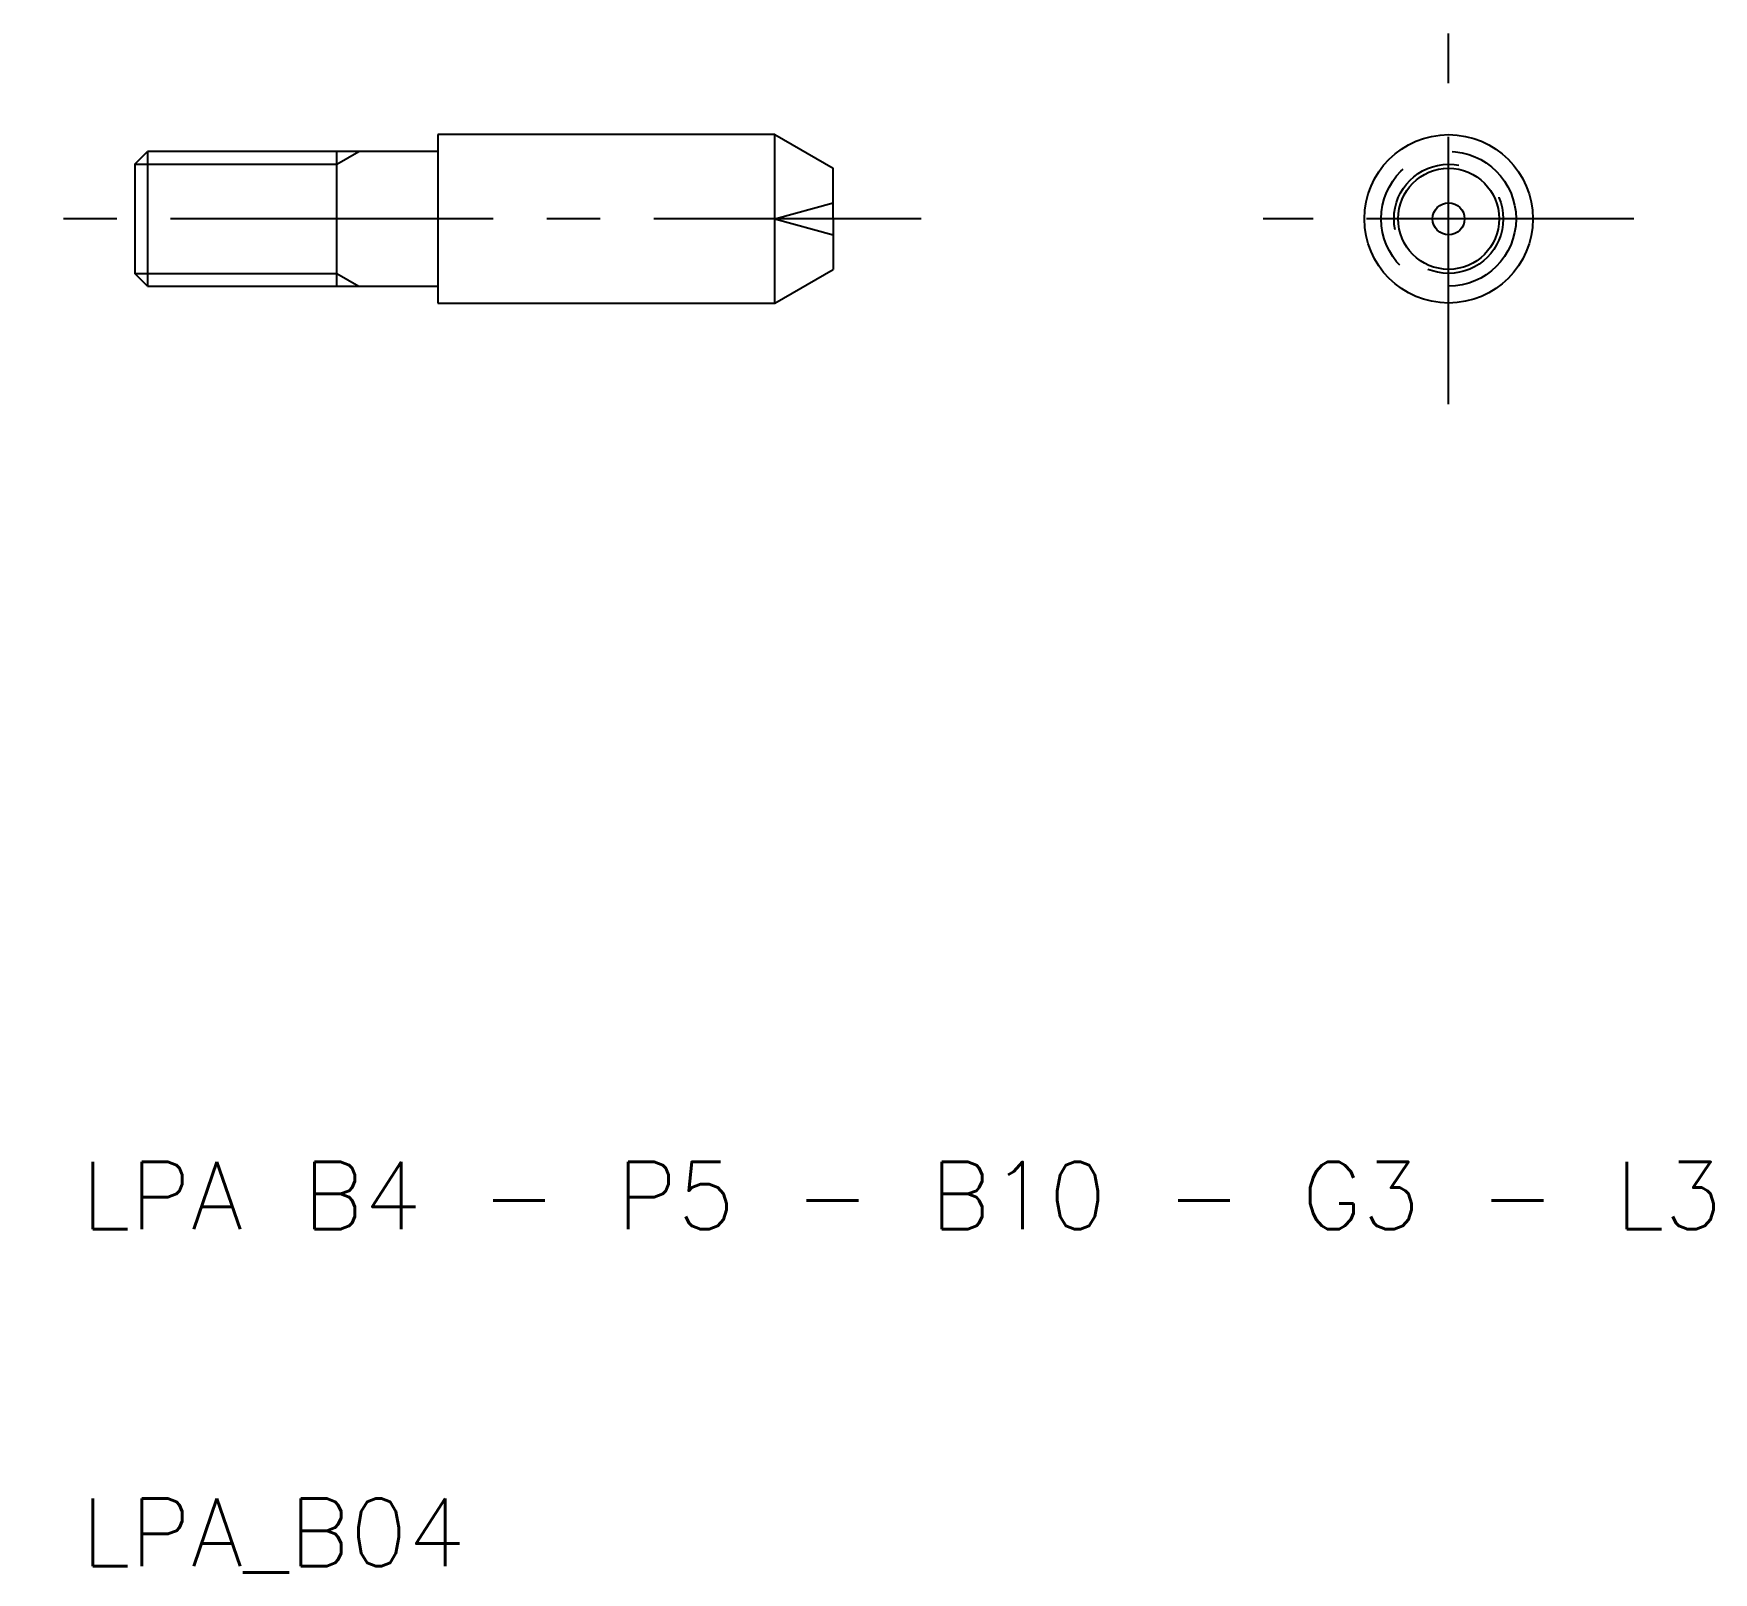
# Model space of a CAD drawing. Extents: x 38 to 87.9, y 9.8 to 55.5.
import ezdxf

# ---------------------------------------------------------------- set-up
doc = ezdxf.new("R2010")
doc.units = 0
doc.header["$LTSCALE"] = 0.25
doc.linetypes.add('CENTER', pattern=[50.8, 31.75, -6.35, 6.35, -6.35])
doc.linetypes.add('DASHED', pattern=[19.05, 12.7, -6.35])
doc.layers.get('0').update_dxf_attribs({"linetype": 'CONTINUOUS'})
doc.layers.add('CENTER', color=1, linetype='CENTER')
doc.styles.get("Standard").update_dxf_attribs({"font": 'txt.shx'})

msp = doc.modelspace()

# ---------------------------------------------------------------- linework, layer by layer
for p, q in [((60, 52.5), (50, 52.5)), ((50, 52.5), (50, 47.5)), ((60, 47.5), (60, 52.5)), ((60, 52.5), (61.732, 51.5)), ((41, 51.621), (41.379, 52)), ((50, 52), (41.379, 52)), ((41.379, 52), (41.379, 48)), ((47, 48), (47, 52)), ((41, 51.621), (41, 48.379)), ((61.732, 50), (61.732, 51.5)), ((61.732, 50), (61.732, 48.5)), ((41.379, 48), (41, 48.379)), ((60, 47.5), (61.732, 48.5)), ((41.379, 48), (50, 48)), ((50, 47.5), (60, 47.5))]:
    msp.add_line(p, q)
at = {"color": 3}
for p, q in [((47, 51.621), (47.656, 52)), ((41, 51.621), (47, 51.621)), ((41, 48.379), (47, 48.379)), ((47, 48.379), (47.656, 48))]:
    msp.add_line(p, q, dxfattribs=at)
at = {"color": 3, "linetype": 'DASHED'}
for q in [(61.732, 50.475), (61.732, 49.525)]:
    msp.add_line((60, 50), q, dxfattribs=at)
for radius in [2.5, 1.5, 0.475]:
    msp.add_circle((80, 50), radius)
for radius in [2, 1.621]:
    msp.add_circle((80, 50), radius, dxfattribs=at)
at = {"layer": 'CENTER', "color": 1, "linetype": 'CENTER'}
for p, q in [((80, 44.5), (80, 55.5)), ((50, 50), (38, 50)), ((64.342, 50), (50, 50)), ((85.5, 50), (74.5, 50))]:
    msp.add_line(p, q, dxfattribs=at)

# ---------------------------------------------------------------- texts
for s, p in [('LPA B4 - P5 - B10 - G3 - L3', (39.413, 20)), ('LPA_B04', (39.413, 10))]:
    msp.add_text(s, height=2).set_placement(p)

doc.saveas('drawing.dxf')
